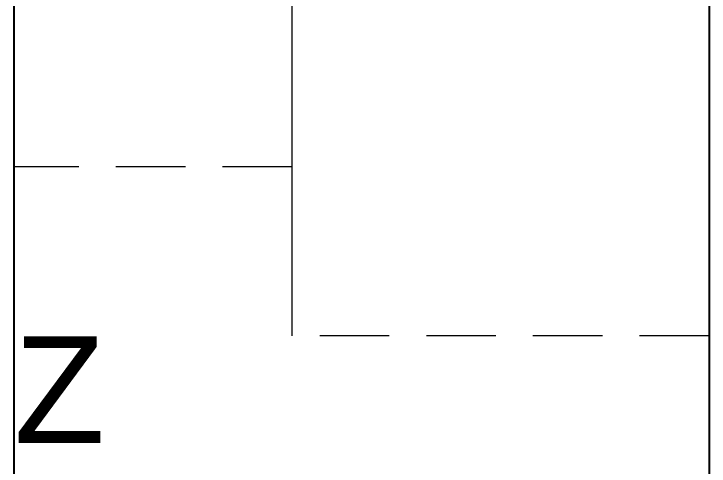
# Paper-space layout '01_三视图' of a CAD drawing. Header units: millimetres. Extents: x 8 to 452, y 8 to 289.
# Drawn here: x 141.76 to 156.76, y 197.5 to 207.25 of the extents above; entities that cross this region are included whole.
import ezdxf

# ---------------------------------------------------------------- set-up
doc = ezdxf.new("R2010")
doc.units = ezdxf.units.MM
doc.linetypes.add('S45_HIDDEN', pattern=[2.3, 1.5, -0.8])
for name, color, linetype, lineweight in [('ANNOTATIONS', 7, 'CONTINUOUS', 18), ('HIDDEN', 7, 'S45_HIDDEN', 13), ('VISIBLE', 7, 'CONTINUOUS', 25)]:
    doc.layers.add(name, color=color, linetype=linetype, lineweight=lineweight)
doc.styles.add('CJK', font='Arial Unicode.ttf')

psp = doc.layouts.new('01_三视图')

# ---------------------------------------------------------------- linework, layer by layer
at = {"layer": 'HIDDEN'}
for points in [[(141.764, 213.55), (141.764, 213.43), (141.764, 213.075), (141.764, 212.503), (141.764, 211.743), (141.764, 210.833), (141.764, 209.818), (141.764, 208.75), (141.764, 207.682), (141.764, 206.667), (141.764, 205.757), (141.764, 204.997), (141.764, 204.425), (141.764, 204.07), (141.764, 203.95)], [(147.764, 213.55), (147.764, 213.43), (147.764, 213.075), (147.764, 212.503), (147.764, 211.743), (147.764, 210.833), (147.764, 209.818), (147.764, 208.75), (147.764, 207.682), (147.764, 206.667), (147.764, 205.757), (147.764, 204.997), (147.764, 204.425), (147.764, 204.07), (147.764, 203.95)], [(147.764, 208.75), (147.764, 207.805), (147.764, 206.872), (147.764, 205.963), (147.764, 205.089), (147.764, 204.261), (147.764, 203.489), (147.764, 202.784), (147.764, 202.153), (147.764, 201.606), (147.764, 201.148), (147.764, 200.786), (147.764, 200.524), (147.764, 200.366), (147.764, 200.312)], [(156.764, 208.75), (156.764, 207.805), (156.764, 206.872), (156.764, 205.963), (156.764, 205.089), (156.764, 204.261), (156.764, 203.489), (156.764, 202.784), (156.764, 202.153), (156.764, 201.606), (156.764, 201.148), (156.764, 200.786), (156.764, 200.524), (156.764, 200.366), (156.764, 200.312)], [(147.764, 203.95), (141.764, 203.95)], [(156.764, 200.312), (147.764, 200.312)]]:
    psp.add_lwpolyline(points, dxfattribs=at)
at = {"layer": 'VISIBLE'}
for points in [[(141.764, 217), (141.764, 163)], [(156.764, 217), (156.764, 163)]]:
    psp.add_lwpolyline(points, dxfattribs=at)

# ---------------------------------------------------------------- texts
at = {"layer": 'ANNOTATIONS', "style": 'CJK'}
psp.add_text('Z', height=2.3, dxfattribs=at).set_placement((141.764, 198))

doc.saveas('drawing.dxf')
